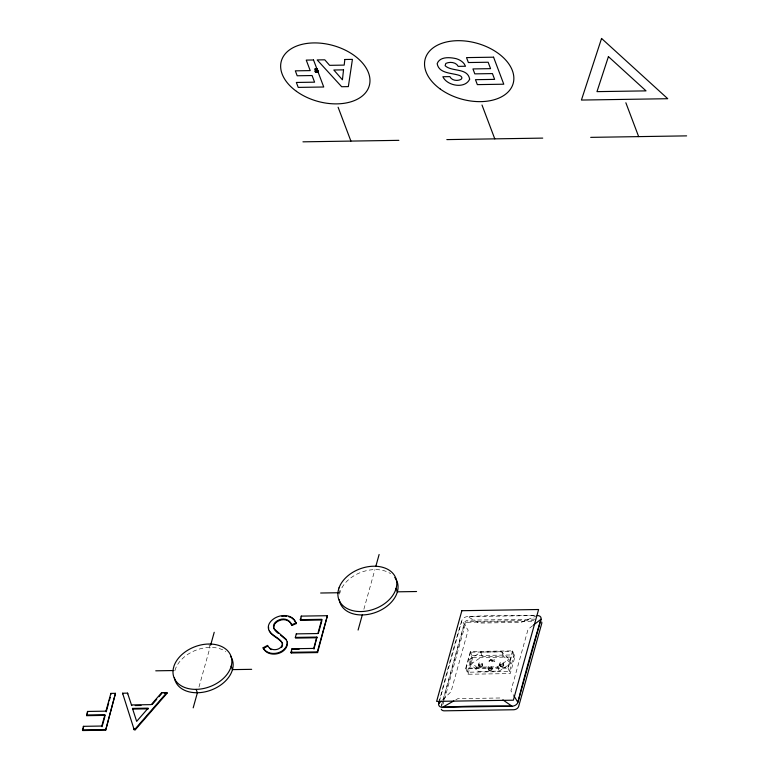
<?xml version="1.0" encoding="UTF-8"?>
<svg xmlns="http://www.w3.org/2000/svg" width="769" height="769" viewBox="0 0 769 769"><rect width="100%" height="100%" fill="white"/><g stroke="black" fill="none" stroke-linecap="round" stroke-linejoin="round"><path stroke-width="0.58" stroke-dasharray="3.85 2.88" d="M174.986 670.52L175.38 669.097A30.443 21.34 -20.7 0 1 197.162 649.747A30.443 21.34 -20.7 0 1 225.721 651.468M198.969 687.073L210.014 647.402L208.735 644.018M339.494 594.139L340.283 591.294A30.443 21.34 -20.7 0 1 362.064 571.944A30.443 21.34 -20.7 0 1 390.623 573.664M363.872 609.269L374.916 569.598M439.378 701.27L461.871 620.458A5.075 3.557 -20.7 0 1 467.715 616.603A678.296 430.294 15.6 0 1 534.936 615.479M441.396 705.538L442.684 700.944M443.002 699.79L464.428 622.784A3.393 2.374 -20.7 0 1 468.379 620.179L536.253 619.132M441.185 707.682L442.463 703.077M442.781 701.924L464.265 624.726A4.306 3.018 -20.7 0 1 469.225 621.458L533.763 620.458M443.127 704.116L444.088 700.674M444.405 699.521L465.197 624.812A3.393 2.374 -20.7 0 1 469.138 622.217L533.446 621.217M465.735 668.155L470.359 651.526L512.567 650.872L514.865 656.966L510.241 673.586L468.042 674.24L465.735 668.155L507.934 667.492L510.241 673.586M468.042 674.24L472.666 657.62L470.359 651.526M507.934 667.492L512.567 650.872M442.819 699.655L450.99 691.783L468.129 630.196L461.871 620.458A1213.597 395.66 89.1 0 0 439.608 700.117M532.696 625.678L528.072 629.263L510.943 690.85L513.25 694.686M469.1 659.821L480.683 652.189L501.782 651.862L509.193 659.196L510.818 663.484L499.235 671.116L478.135 671.443L470.724 664.108L469.1 659.821L476.52 667.156L478.135 671.443M470.724 664.108L482.298 656.486L503.407 656.149L510.818 663.484M476.52 667.156L497.62 666.829L509.193 659.196M455.863 699.79L457.92 698.636L500.119 697.983M537.252 615.527L521.151 622.409L478.943 623.073L467.715 616.603L534.859 615.565M472.666 657.62L514.865 656.966M501.782 651.862L503.407 656.149M503.07 662.907L503.753 664.714M499.571 664.368L500.254 666.165M497.62 666.829L499.235 671.116M491.478 666.81L492.16 668.617M487.979 668.271L488.661 670.078M480.683 652.189L482.298 656.486M481.971 663.234L482.653 665.041M478.472 664.695L479.154 666.502M338.61 589.333L339.888 592.716M493.208 659.898C491.9 664.503 490.064 657.726 493.208 659.898M492.669 660.081C491.862 663.109 491.343 658.725 492.669 660.081M470.618 652.199L465.995 668.828L508.194 668.174L512.817 651.545L470.618 652.199M471.897 655.592L467.273 672.212L509.472 671.558L514.096 654.928L471.897 655.592M494.265 659.35L493.66 661.523L494.851 661.119L494.284 661.129L494.784 659.341L494.265 659.35M491.285 659.398L489.094 661.59L488.632 659.437L491.285 659.398M490.093 660.263L489.517 661.013L489.353 660.273L490.093 660.263M501.157 666.81A1.894 1.327 -20.7 0 0 503.839 665.05A1.894 1.327 -20.7 0 0 501.013 664.464A1.894 1.327 -20.7 0 0 501.157 666.81M500.907 666.137A1.894 1.327 -20.7 0 0 503.58 664.368A1.894 1.327 -20.7 0 0 500.763 663.782A1.894 1.327 -20.7 0 0 500.907 666.137M500.475 665.002A1.894 1.327 -20.7 0 0 503.157 663.243A1.894 1.327 -20.7 0 0 500.331 662.657A1.894 1.327 -20.7 0 0 500.475 665.002M489.565 670.712A1.894 1.327 -20.7 0 0 492.247 668.953A1.894 1.327 -20.7 0 0 489.42 668.367A1.894 1.327 -20.7 0 0 489.565 670.712M489.315 670.039A1.894 1.327 -20.7 0 0 491.987 668.28A1.894 1.327 -20.7 0 0 489.171 667.694A1.894 1.327 -20.7 0 0 489.315 670.039M488.882 668.905A1.894 1.327 -20.7 0 0 491.564 667.146A1.894 1.327 -20.7 0 0 488.738 666.56A1.894 1.327 -20.7 0 0 488.882 668.905M480.058 667.136A1.894 1.327 -20.7 0 0 482.73 665.377A1.894 1.327 -20.7 0 0 479.914 664.791A1.894 1.327 -20.7 0 0 480.058 667.136M479.808 666.463A1.894 1.327 -20.7 0 0 482.48 664.695A1.894 1.327 -20.7 0 0 479.654 664.108A1.894 1.327 -20.7 0 0 479.808 666.463M479.375 665.329A1.894 1.327 -20.7 0 0 482.048 663.57A1.894 1.327 -20.7 0 0 479.231 662.984A1.894 1.327 -20.7 0 0 479.375 665.329"/><path stroke-width="1.15" d="M273.677 627.735L274.485 624.38A8.046 5.643 -20.7 0 1 279.416 620.573C284.117 618.363 290.23 620.275 291.855 625.485L296.267 623.582C292.643 612.374 276.869 613.912 270.525 621.727A12.227 8.565 -20.7 0 0 268.343 628.129C269.65 635.838 278.868 637.443 282.502 643.442L282.492 645.72L281.55 647.517M287.212 641.961C287.366 653.525 268.525 657.937 263.113 647.738L267.487 645.441C270.265 651.343 279.868 651.007 282.233 645.037L282.252 642.769C279.176 637.597 272.409 636.03 269.256 630.82M105.939 711.162L110.88 693.398L115.475 693.33L105.661 730.194L82.648 730.55L83.379 726.33L101.796 726.042L104.949 714.709L86.532 714.987L87.522 711.45L105.939 711.162L106.199 711.834L108.669 702.962M82.889 729.666L83.388 727.897M105.209 715.381L86.791 715.67L87.282 713.892M102.056 726.724L104.892 716.516M109.285 700.742L110.207 697.406M105.661 730.194L115.475 693.33M193.192 707.855L197.393 692.744L196.114 689.36A30.443 21.34 -20.7 0 1 173.313 668.559L174.102 665.714A30.443 21.34 -20.7 0 1 208.735 644.018A30.443 21.34 -20.7 0 1 231.536 664.82L230.748 667.665A30.443 21.34 -20.7 0 1 196.114 689.36M210.61 645.249L214.215 632.291M290.999 652.304L291.989 648.757L313.723 648.421L316.876 637.078L295.334 637.414L296.315 633.877L317.866 633.541L321.817 619.324L300.275 619.66L301.265 616.113L327.392 615.709L317.578 652.573L291.259 652.977L290.999 652.304L317.328 651.891L317.578 652.573M291.259 652.977L291.749 651.208M322.076 619.997L300.535 620.333L301.025 618.564M313.973 649.103L316.876 637.078M318.424 633.127L321.769 621.092M317.328 651.891L327.392 615.709M358.094 630.051L362.295 614.94M375.82 566.359L379.117 554.487M439.378 701.27L438.734 703.587A5.075 3.557 -20.7 0 0 442.483 707.288A678.296 430.294 15.6 0 1 512.019 706.211A5.075 3.557 -20.7 0 0 517.864 702.357L541.001 619.228A5.075 3.557 -20.7 0 0 537.252 615.527M135.065 729.05L166.835 692.533L167.084 693.205L135.315 729.733L134.191 729.752L133.941 729.07L135.065 729.05L135.315 729.733M166.835 692.533L161.711 692.609L151.243 704.625L131.461 704.933L131.71 705.615L127.548 693.138L122.588 693.215L134.191 729.752M152.243 704.452L156.732 699.3M158.981 696.724L161.971 693.292L161.711 692.609M441.185 701.222L438.734 703.587A1213.597 395.66 89.1 0 1 439.32 701.27M533.619 624.966L541.001 619.228A1213.597 395.66 89.1 0 0 517.864 702.357L513.827 695.647M453.797 700.944L442.483 707.288L512.019 706.211L502.868 699.877M263.113 647.738L263.373 648.421L266.862 646.575M278.243 633.32C275.273 631.301 271.89 627.36 274.235 623.707A8.046 5.643 -20.7 0 1 279.166 619.901C283.867 617.69 289.971 619.603 291.595 624.812L296.017 622.909M281.867 616.373L283.646 616.219M315.107 69.239L317.27 69.2M315.3 69.748L317.462 69.71M315.492 70.248L317.655 70.219M317.847 70.729L314.973 70.767L315.54 72.296L318.424 72.248L317.078 68.691L314.925 68.729L316.261 72.286M315.155 71.277L318.039 71.229M315.348 71.786L318.231 71.738M302.948 141.832L398.861 140.343M446.818 139.602L542.731 138.112M590.698 137.363L686.611 135.873M320.644 593.014L338.754 592.736M416.567 591.524L397.323 591.822L396.045 588.439M317.136 637.761L295.584 638.097L295.334 637.414M293.393 649.421L299.112 649.334M155.742 670.818L173.852 670.539M251.665 669.328L232.421 669.626L231.142 666.242M164.018 693.254L167.084 693.205M135.2 705.558L141.025 705.471M132.47 708.403L148.177 708.153L136.661 721.38L132.47 708.403L132.729 709.076L148.427 708.835M82.389 729.877L105.401 729.512M284.53 616.152L286.472 616.334M288.404 616.527L291.634 617.786L294.248 620.093L296.267 623.582M280.608 635.165L286.385 640M269.515 648.325L271.169 649.622M274.1 628.811L286.126 639.327L287.471 642.634C287.625 654.198 268.785 658.61 263.373 648.421M625.86 102.767L638.654 136.622M481.99 105.007L494.775 138.853M338.11 107.237L350.904 141.092M316.357 68.71L317.703 72.257M315.636 68.72L316.982 72.267M301.265 616.113L301.515 616.796M300.275 619.66L300.535 620.333M296.315 633.877L296.574 634.55M291.595 624.812L291.855 625.485M291.989 648.757L292.249 649.44M267.487 645.441L267.737 646.123M127.548 693.138L127.798 693.821M122.588 693.215L122.848 693.898M110.88 693.398L111.14 694.08M87.522 711.45L87.772 712.123M86.532 714.987L86.791 715.67M83.379 726.33L83.629 727.003M268.602 628.811A12.227 8.565 -20.7 0 1 268.612 627.014M394.795 577.471A30.443 21.34 -20.7 0 1 397.717 590.4L396.929 593.245A30.443 21.34 -20.7 0 1 365.957 614.71A30.443 21.34 -20.7 0 1 339.292 599.705M541.626 621.929A4.306 3.018 -20.7 0 1 541.722 623.524L518.642 706.48A4.306 3.018 -20.7 0 1 513.682 709.749L444.357 710.825A4.306 3.018 -20.7 0 1 441.281 709.278M230.44 656.015A30.443 21.34 -20.7 0 1 232.815 668.203L232.027 671.049A30.443 21.34 -20.7 0 1 201.055 692.513A30.443 21.34 -20.7 0 1 174.39 677.508M344.829 59.492L344.195 65.105L329.613 65.336L324.768 59.809L317.174 59.924L341.667 86.724L348.347 86.618L352.423 59.376L344.829 59.492M343.541 69.854L342.416 79.803L333.823 70.008L343.541 69.854M339.004 587.91L338.216 590.755A30.443 21.34 -20.7 0 0 361.017 611.557A30.443 21.34 -20.7 0 0 395.651 589.861L396.439 587.016A30.443 21.34 -20.7 0 0 373.638 566.215A30.443 21.34 -20.7 0 0 339.004 587.91M461.861 610.701L436.629 701.386L513.365 700.194L538.598 609.509L461.861 610.701M469.657 79.149C465.197 89.204 447.077 85.965 442.867 76.727L449.855 76.621C451.739 80.63 457.392 81.274 461.006 79.399L461.775 78.419A3.297 2.096 15.6 0 0 459.593 75.497C452.028 72.776 438.955 73.814 437.167 63.683C439.791 56.31 450.086 57.233 456.277 58.694A11.958 7.584 15.6 0 1 464.168 63.817L465.514 66.249L458.228 66.365C455.988 62.068 449.846 61.53 445.837 63.423L445.116 65.701C451.749 72.055 467.629 67.47 469.657 79.149M601.56 38.45L581.422 100.057L667.742 98.711L601.56 38.45M608.423 56.618L596.975 91.636L646.047 90.877L608.423 56.618M313.531 59.982L306.245 60.097L310.215 70.613L295.325 70.844L297.19 75.775L312.079 75.545L314.588 82.177L296.353 82.456L298.218 87.397L323.739 87.003L313.531 59.982M493.573 57.185L466.523 57.608L468.388 62.539L488.142 62.241L490.564 68.652L472.945 68.931L474.809 73.862L492.439 73.593L494.621 79.38L475.473 79.678L477.338 84.619L503.782 84.206L493.573 57.185M440.32 89.089A45.669 28.972 15.6 0 0 513.154 83.513A45.669 28.972 15.6 0 0 454.114 40.844A45.669 28.972 15.6 0 0 440.32 89.089M296.45 91.328A45.659 28.962 15.6 0 0 369.274 85.753A45.659 28.962 15.6 0 0 310.234 43.083A45.659 28.962 15.6 0 0 296.45 91.328"/></g></svg>
